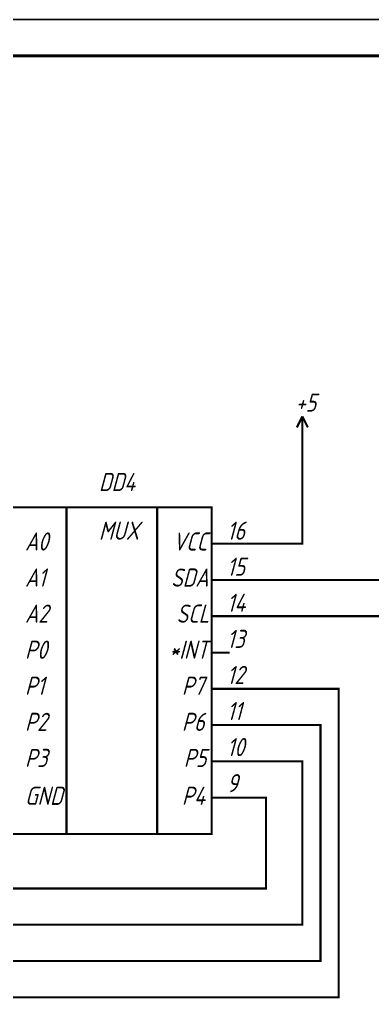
# Model space of a CAD drawing. Header units: millimetres. Extents: x 101 to 942, y 57 to 651.
# Drawn here: x 321.2 to 369.8, y 516.1 to 651 of the extents above; entities that cross this region are included whole.
import ezdxf

# ---------------------------------------------------------------- set-up
doc = ezdxf.new("R2010")
doc.units = ezdxf.units.MM
doc.header["$LTSCALE"] = 0.5
doc.layers.add('KONTUR', color=7, linetype='Continuous')
doc.layers.add('Sheet', color=255, linetype='Continuous')
doc.layers.add('Основная', color=7, linetype='Continuous', lineweight=40)
doc.styles.add('GOST type A0', font='', dxfattribs={"oblique": 15, "height": 3.5})
doc.styles.get('GOST type A0').set_extended_font_data('GOST type A')

msp = doc.modelspace()

# ---------------------------------------------------------------- linework, layer by layer
at = {"layer": 'KONTUR'}
msp.add_line((101, 651), (942, 651), dxfattribs=at)
at = {"layer": 'Sheet', "color": 7, "const_width": 0.3}
for points in [[(360.13, 596.33), (359.37, 594.8)], [(360.13, 596.33), (360.89, 594.8)], [(360.13, 593.79), (360.13, 596.33)], [(350.13, 578.79), (350.13, 578.79), (350.13, 578.79), (360.13, 578.79), (360.13, 593.79)], [(327.64, 583.79), (327.64, 538.79)], [(340.13, 583.79), (340.13, 538.79)], [(347.63, 578.79), (350.13, 578.79)], [(347.63, 573.79), (350.13, 573.79)], [(350.13, 573.79), (387.61, 573.79)], [(347.63, 568.79), (350.13, 568.79)], [(350.13, 568.79), (392.61, 568.79)], [(347.63, 563.78), (350.13, 563.78)], [(350.13, 558.78), (365.13, 558.78), (365.13, 516.28), (260.16, 516.28), (260.16, 526.29), (255.16, 526.29)], [(347.63, 558.78), (350.13, 558.78)], [(255.16, 531.29), (265.16, 531.29), (265.16, 521.28), (362.63, 521.28), (362.63, 553.8), (350.13, 553.8)], [(347.63, 553.8), (350.13, 553.8)], [(255.16, 536.29), (270.16, 536.29), (270.16, 526.29), (360.13, 526.29), (360.13, 548.79), (350.13, 548.79)], [(347.63, 548.79), (350.13, 548.79)], [(255.16, 541.29), (275.16, 541.29), (275.16, 531.29), (355.13, 531.29), (355.13, 543.79), (350.13, 543.79)], [(347.63, 543.79), (350.13, 543.79)]]:
    msp.add_lwpolyline(points, dxfattribs=at)
msp.add_lwpolyline([(320.14, 583.79), (347.63, 583.79), (347.63, 538.79), (320.14, 538.79), (320.14, 583.79)], close=True, dxfattribs=at)
at = {"layer": 'Основная'}
msp.add_line((937, 646), (121, 646), dxfattribs=at)

# ---------------------------------------------------------------- texts
at = {"layer": 'Sheet', "color": 7, "style": 'GOST type A0', "oblique": 15}
for s, p in [('+5', (359.2, 596.98)), ('DD4', (332.11, 586.04)), ('MUX', (332.11, 579.33)), ('16', (349.75, 579.33)), ('A0', (321.93, 577.84)), ('VCC', (342.3, 577.84)), ('15', (349.75, 574.36)), ('A1', (321.93, 572.87)), ('SDA', (342.05, 572.87)), ('14', (349.75, 569.39)), ('A2', (321.93, 567.9)), ('SCL', (342.8, 567.9)), ('13', (349.75, 564.42)), ('P0', (321.93, 562.93)), ('*INT', (341.8, 562.93)), ('12', (349.75, 559.45)), ('P1', (321.93, 557.96)), ('P7', (343.54, 557.96)), ('11', (349.75, 554.48)), ('P2', (321.93, 552.99)), ('P6', (343.54, 552.99)), ('10', (349.75, 549.51)), ('P3', (321.93, 548.02)), ('P5', (343.79, 548.02)), ('9', (349.75, 544.54)), ('GND', (321.93, 542.8)), ('P4', (343.54, 542.8))]:
    msp.add_text(s, height=2.5, dxfattribs=at).set_placement(p)

doc.saveas('drawing.dxf')
